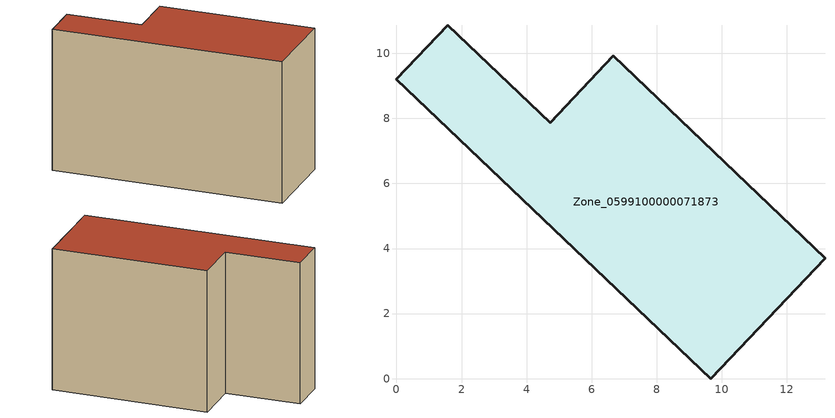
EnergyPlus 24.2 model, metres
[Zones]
Zone_0599100000071873
 floor ground (C_G): 9.67,0 0,9.21 1.57,10.86 4.73,7.87 6.67,9.92 13.17,3.69 z2.75
 wall outside (C_F): 9.67,0 13.17,3.69 6.67,9.92 4.73,7.87 1.57,10.86 0,9.21 9.67,0 z2.75:11.07
 roof outside (C_R): 0,9.21 9.67,0 13.17,3.69 6.67,9.92 4.73,7.87 1.57,10.86 z11.07
[BUILDING]
Pand.0599100000071873: North Axis=0; Terrain=City; Loads Convergence Tolerance Value=0.04; Temperature Convergence Tolerance Value=0.4; Solar Distribution=FullExterior; Maximum Number of Warmup Days=25; Minimum Number of Warmup Days=1
[Site:Location]
Rotterdam.The.Hague.AP_ZH_NLD Design_Conditions: Latitude=51.96; Longitude=4.45; Time Zone=1; Elevation=-4.5
[SITE:GROUNDTEMPERATURE:BUILDINGSURFACE]
18, 18, 18, 18, 18, 18, 18, 18, 18, 18, 18, 18
[MATERIAL] Thermal Absorptance=0.9; Solar Absorptance=0.7; Visible Absorptance=0.7
Name | Roughness | Thickness | Conductivity | Density | Specific Heat
G.TI.1975-1991 | MediumSmooth | 0.15 | 0.288461 | 540 | 1210
F.TI.1975-1991 | Rough | 0.3 | 0.230769 | 1920 | 840
R.TI.1975-1991 | MediumRough | 0.2 | 0.153846 | 1500 | 1000
[CONSTRUCTION]
C_G: G.TI.1975-1991
C_F: F.TI.1975-1991
C_R: R.TI.1975-1991
[ZONE]
Zone_0599100000071873: Type=1; Multiplier=1; Ceiling Height=Autocalculate; Volume=Autocalculate; Floor Area=autocalculate; Part of Total Floor Area=Yes
[ZONEINFILTRATION:DESIGNFLOWRATE]
Infil_Zone_0599100000071873: Zone or ZoneList or Space or SpaceList=Zone_0599100000071873; Schedule=AlwaysOn; Design Flow Rate Calculation Method=Flow/Area; Flow Rate per Floor Area=0.003; Constant Term Coefficient=1; Temperature Term Coefficient=0; Velocity Term Coefficient=0; Velocity Squared Term Coefficient=0
[HVACTEMPLATE:ZONE:IDEALLOADSAIRSYSTEM]
Zone_0599100000071873: Maximum Heating Supply Air Temperature=50; Minimum Cooling Supply Air Temperature=13; Maximum Heating Supply Air Humidity Ratio=0.0156; Minimum Cooling Supply Air Humidity Ratio=0.0077; Heating Limit=NoLimit; Cooling Limit=NoLimit; Dehumidification Control Type=ConstantSensibleHeatRatio; Cooling Sensible Heat Ratio=0.7; Dehumidification Setpoint=60; Humidification Control Type=None; Humidification Setpoint=30; Outdoor Air Method=None; Outdoor Air Flow Rate per Person=0.00944; Outdoor Air Flow Rate per Zone Floor Area=0; Outdoor Air Flow Rate per Zone=0; Demand Controlled Ventilation Type=None; Outdoor Air Economizer Type=NoEconomizer; Heat Recovery Type=None; Sensible Heat Recovery Effectiveness=0.7; Latent Heat Recovery Effectiveness=0.65
[ZONECONTROL:THERMOSTAT]
ThermostatControl_Zone_0599100000071873: Zone or ZoneList=Zone_0599100000071873; Control Type Schedule=DualSetpointControlType; Control 1=Thermostat_Zone_0599100000071873; Temperature Difference Between Cutout And Setpoint=0
[THERMOSTATSETPOINT:DUALSETPOINT]
Thermostat_Zone_0599100000071873: Heating Setpoint Temperature Schedule=HeatingSetpoint_Zone_0599100000071873; Cooling Setpoint Temperature Schedule=CoolingSetpoint_Zone_0599100000071873
[SCHEDULE:COMPACT]
HeatingSetpoint_Zone_0599100000071873: Through: 12/31, For: AllDays, Until: 24:00, 21
CoolingSetpoint_Zone_0599100000071873: Through: 12/31, For: AllDays, Until: 24:00, 24
DualSetpointControlType: Through: 12/31, For: AllDays, Until: 24:00, 4
AlwaysOn: Through: 12/31, For: AllDays, Until: 24:00, 1
